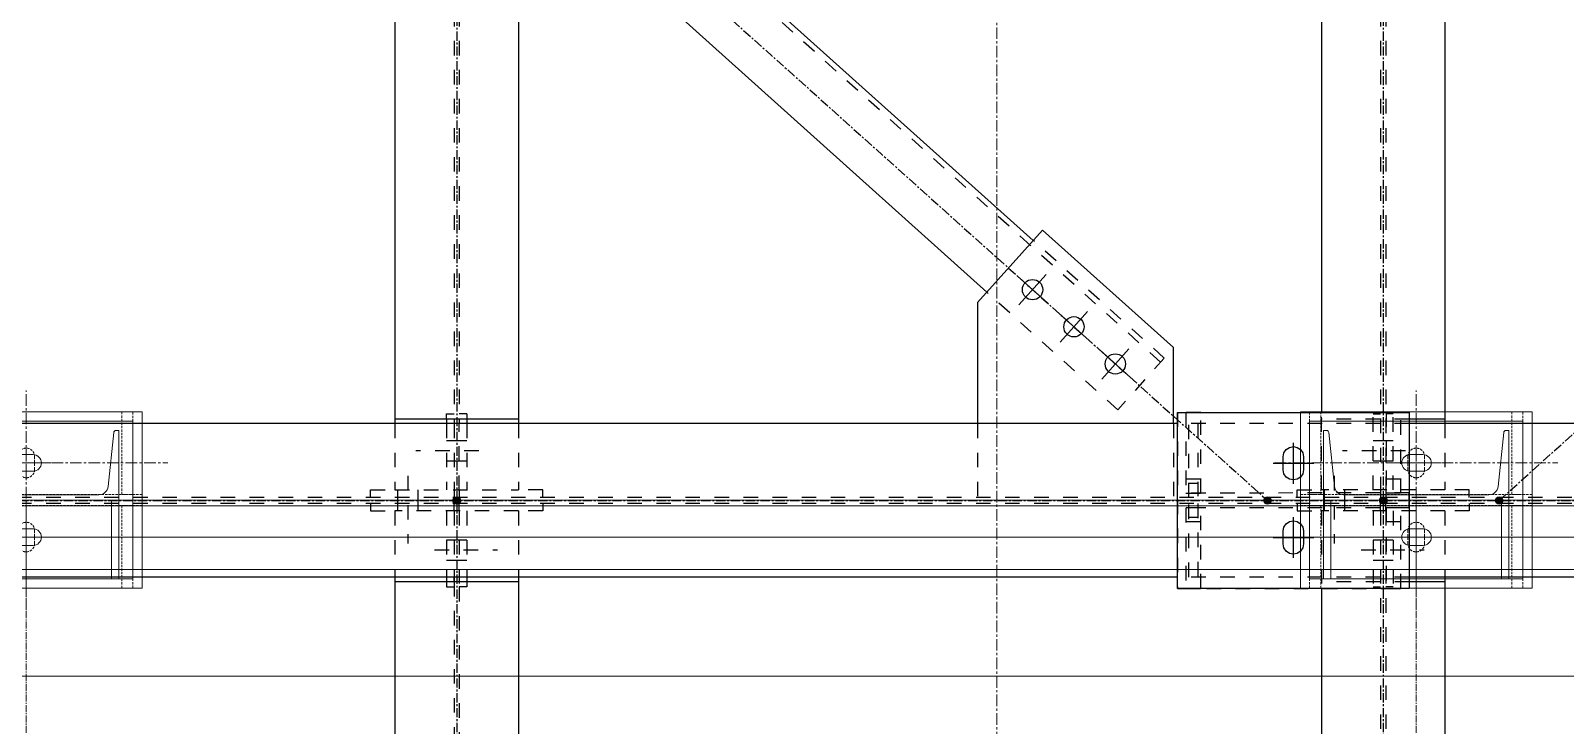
# Model space of a CAD drawing. Header units: inches. Extents: x 209270 to 234360, y -180214 to -150194.
# Drawn here: x 225919 to 227575, y -160517 to -159767 of the extents above; entities that cross this region are included whole.
import ezdxf

# ---------------------------------------------------------------- set-up
doc = ezdxf.new("R2010")
doc.units = ezdxf.units.IN
doc.header["$LTSCALE"] = 10
doc.header["$MEASUREMENT"] = 0
for name, pattern in [('CENTER', [2, 1.25, -0.25, 0.25, -0.25]), ('CENTER2', [1.125, 0.75, -0.125, 0.125, -0.125]), ('DXK_LINE_DOT2', [3.9198, 1.9599, -1.9599]), ('HIDDEN', [0.375, 0.25, -0.125])]:
    doc.linetypes.add(name, pattern=pattern)
doc.layers.get('0').update_dxf_attribs({"color": 1})
for name, color, linetype in [('_BLUE_0', 5, 'Continuous'), ('_BLUE_1', 5, 'Continuous'), ('_BLUE_2', 5, 'Continuous'), ('_BLUE_4', 5, 'Continuous')]:
    doc.layers.add(name, color=color, linetype=linetype)
for name, color, linetype, lineweight in [('Belt', 1, 'Continuous', 9), ('CEN', 1, 'CENTER', 9), ('CENETR LINE', 1, 'CENTER2', 9), ('DIM', 1, 'Continuous', 13), ('HIDDEN', 1, 'HIDDEN', 9), ('MAIN OBJECT', 1, 'Continuous', 18), ('OBJECT', 1, 'Continuous', 18), ('STR25', 1, 'Continuous', 5)]:
    doc.layers.add(name, color=color, linetype=linetype, lineweight=lineweight)

# ---------------------------------------------------------------- blocks, each defined once
blk = doc.blocks.new('A$Cb40ec30b')
at = {"layer": 'CEN'}
for p, q in [((0, 15.8), (0, 64.2)), ((-26.3, 40), (26.3, 40)), ((0, -59), (0, -21)), ((-25.5, -40), (26.5, -40))]:
    blk.add_line(p, q, dxfattribs=at)
at = {"layer": 'HIDDEN'}
for points in [[(-103, 6), (-115, 6), (-115, 95), (-103, 95)], [(103, 6), (115, 6), (115, 95), (103, 95)], [(125, 6), (125, -6), (-125, -6), (-125, 6)], [(-103, -6), (-115, -6), (-115, -95), (-103, -95)], [(103, -6), (115, -6), (115, -95), (103, -95)]]:
    blk.add_lwpolyline(points, close=True, dxfattribs=at)
at = {"layer": 'HIDDEN', "elevation": 149686677196.4}
for points in [[(9, 47), (9, 33, -1), (-9, 33), (-9, 47, -1)], [(9, -33), (9, -47, -1), (-9, -47), (-9, -33, -1)]]:
    blk.add_lwpolyline(points, format="xyb", close=True, dxfattribs=at)
at = {"layer": 'STR25', "ltscale": 0.2}
blk.add_lwpolyline([(-125, 95), (125, 95), (125, -95), (-125, -95)], close=True, dxfattribs=at)
blk = doc.blocks.new('A$Cfd238a5e')
at = {"layer": 'CEN'}
for p, q in [((0, 118.3), (0, -118.3)), ((-152.8, 0), (152.8, 0)), ((-152.8, -40), (152.8, -40))]:
    blk.add_line(p, q, dxfattribs=at)
at = {"layer": 'MAIN OBJECT', "ltscale": 0.2, "elevation": 149686677196.4}
for points in [[(7.3, 31), (-6.7, 31, -1), (-6.7, 49), (7.3, 49, -1)], [(7.3, -31), (-6.7, -31, 1), (-6.7, -49), (7.3, -49, 1)]]:
    blk.add_lwpolyline(points, format="xyb", close=True, dxfattribs=at)
at = {"layer": 'OBJECT'}
for points in [[(-115, -85), (115, -85), (115, 85), (-115, 85)], [(-100, 85), (-92, 85), (-92, 0), (-100, 0)], [(100, 85), (92, 85), (92, 0), (100, 0)]]:
    blk.add_lwpolyline(points, close=True, dxfattribs=at)
blk.add_lwpolyline([(-94.4, -72.9, -0.383864), (-96.8, -75), (-100, -75), (-100, 0), (100, 0), (100, -75), (96.8, -75, -0.383864), (94.4, -72.9), (88.3, -14.7, 0.383864), (78.4, -5.7), (-78.4, -5.7, 0.383864), (-88.3, -14.7)], format="xyb", close=True, dxfattribs=at)
at = {"layer": 'DIM'}
blk.add_blockref('A$Cb40ec30b', (0, 0), dxfattribs=at)
blk = doc.blocks.new('A$C2698bf6b')
at = {"layer": 'CENETR LINE'}
blk.add_line((0, -1290), (0, 1290), dxfattribs=at)
at = {"layer": 'DIM', "xscale": -1, "rotation": 180}
blk.add_blockref('A$Cfd238a5e', (0, 1290), dxfattribs=at)
blk = doc.blocks.new('A$C1f4f58bd')
at = {"layer": 'CEN'}
blk.add_lwpolyline([(1100, 2200), (5000, 2200), (5000, -2700), (1100, -2700)], close=True, dxfattribs=at)
blk = doc.blocks.new('MECH_DRAWING')
at = {"layer": 'Belt'}
blk.add_line((232515.7, -160463.7, 0), (219599.9, -160463.7, 0), dxfattribs=at)
at = {"layer": 'CEN'}
for p, q in [((220972.4, -160313.7), (228896, -160313.7)), ((232515.4, -160313.7), (221148.1, -160313.7))]:
    blk.add_line(p, q, dxfattribs=at)
at = {"layer": 'HIDDEN'}
for p, q in [((220972.4, -160279.8, 8793052905.5), (228896, -160279.8, 8793052905.5)), ((232515.4, -160279.8, 7050750846.7), (221148.1, -160279.8, 7050750846.7))]:
    blk.add_line(p, q, dxfattribs=at)
at = {"layer": 'MAIN OBJECT'}
for p, q in [((220972.4, -160273.7), (228896, -160273.7)), ((232515.4, -160273.7), (221148.1, -160273.7)), ((220972.4, -160348.7), (228896, -160348.7)), ((232515.5, -160348.7), (221148.1, -160348.7))]:
    blk.add_line(p, q, dxfattribs=at)
at = {"layer": 'DIM'}
for name, p in [('A$C1f4f58bd', (221961.9, -161563.7, -450449365.8)), ('A$C2698bf6b', (225914.5, -161563.7, 8206523580.7)), ('A$C2698bf6b', (227414.5, -161563.7, 17003419418.5))]:
    blk.add_blockref(name, p, dxfattribs=at)
blk = doc.blocks.new('Part-116860372-115342 - 114867')
at = {"layer": '_BLUE_1', "linetype": 'DXK_LINE_DOT2'}
for p, q in [((21334.5, 18804.1), (21334.5, 18794.1)), ((21447, 18794.1), (21447, 18804.1)), ((21334.5, 18794.1), (21367.3, 18794.1)), ((21437, 18794.1), (21437, 18704.8)), ((21437, 18698.5), (21437, 18691.6)), ((21447, 18698.5), (21447, 18704.8)), ((21437, 18691.6), (21447, 18691.6))]:
    blk.add_line(p, q, dxfattribs=at)
at = {"layer": '_BLUE_2', "linetype": 'Continuous'}
blk.add_line((21437, 18704.8), (21437, 18698.5), dxfattribs=at)
blk = doc.blocks.new('Part-116860372-115346 - 114867')
at = {"layer": '_BLUE_1', "linetype": 'DXK_LINE_DOT2'}
for p, q in [((22584.5, 18804.1), (22584.5, 18794.1)), ((22697, 18794.1), (22697, 18804.1)), ((22584.5, 18794.1), (22617.3, 18794.1)), ((22687, 18794.1), (22687, 18691.6)), ((22687, 18691.6), (22697, 18691.6))]:
    blk.add_line(p, q, dxfattribs=at)
blk = doc.blocks.new('Bolt-116860372-115380 - 114867')
at = {"layer": '_BLUE_1', "linetype": 'DXK_LINE_DOT2'}
for p, q in [((21384.5, 18841.3), (21384.5, 18750.1)), ((21370.8, 18822.5), (21370.8, 18812.5)), ((21398.3, 18822.5), (21398.3, 18812.5)), ((21370.8, 18812.5), (21370.8, 18804.1)), ((21370.8, 18804.1), (21370.8, 18794.1)), ((21398.3, 18812.5), (21398.3, 18804.1)), ((21398.3, 18804.1), (21398.3, 18794.1))]:
    blk.add_line(p, q, dxfattribs=at)
blk = doc.blocks.new('Part-116860372-115350 - 114867')
at = {"layer": '_BLUE_1', "linetype": 'DXK_LINE_DOT2'}
for p, q in [((21464.1, 18925), (21454.1, 18925)), ((21464.1, 18925), (21464.1, 18918.1)), ((21454.1, 18918.1), (21454.1, 18911.9)), ((21464.1, 18911.9), (21464.1, 18822.5)), ((21454.1, 18822.5), (21454.1, 18812.5)), ((21566.6, 18822.5), (21533.8, 18822.5)), ((21566.6, 18812.5), (21566.6, 18822.5))]:
    blk.add_line(p, q, dxfattribs=at)
at = {"layer": '_BLUE_2', "linetype": 'Continuous'}
blk.add_line((21464.1, 18918.1), (21464.1, 18911.9), dxfattribs=at)
blk = doc.blocks.new('Part-116860372-115354 - 114867')
at = {"layer": '_BLUE_1', "linetype": 'DXK_LINE_DOT2'}
for p, q in [((22714.1, 18925), (22704.1, 18925)), ((22714.1, 18822.5), (22714.1, 18925)), ((22704.1, 18822.5), (22704.1, 18812.5)), ((22816.6, 18822.5), (22783.8, 18822.5)), ((22816.6, 18812.5), (22816.6, 18822.5))]:
    blk.add_line(p, q, dxfattribs=at)
blk = doc.blocks.new('Part-116860372-116672 - 114867')
at = {"layer": '_BLUE_2', "linetype": 'Continuous'}
for p, q in [((22423, 18689.6), (22423, 18927.1)), ((22423, 18927.1), (22735.5, 18927.1)), ((22735.5, 18927.1), (22735.6, 18689.6)), ((22735.6, 18689.6), (22423, 18689.6))]:
    blk.add_line(p, q, dxfattribs=at)
blk = doc.blocks.new('Part-116860372-116695 - 114867')
at = {"layer": '_BLUE_1', "linetype": 'DXK_LINE_DOT2'}
for p, q in [((22438.1, 18704.8), (22438.1, 18804.1)), ((22450.6, 18804.1), (22450.6, 18704.8)), ((22450.6, 18785.4), (22438.1, 18785.4))]:
    blk.add_line(p, q, dxfattribs=at)
blk = doc.blocks.new('Part-116860372-115000 - 114867')
at = {"layer": '_BLUE_4', "linetype": 'Continuous'}
blk.add_hatch(color=256, dxfattribs=at).paths.add_polyline_path([(21450.6, 18803.3, -1), (21450.6, 18813.3, -1)])
at = {"layer": '_BLUE_1', "linetype": 'DXK_LINE_DOT2'}
for p, q in [((21447, 21231.3), (21447, 18918.1)), ((21454.1, 21231.3), (21454.1, 18918.1)), ((21367.3, 18911.9), (21367.3, 18822.5)), ((21447, 18911.9), (21447, 18822.5)), ((21454.1, 18822.5), (21454.1, 18911.9)), ((21533.8, 18911.9), (21533.8, 18822.5)), ((21367.3, 18822.5), (21533.8, 18822.5))]:
    blk.add_line(p, q, dxfattribs=at)
at = {"layer": '_BLUE_2', "linetype": 'Continuous'}
for p, q in [((21367.3, 21231.3), (21367.3, 18911.9)), ((21533.8, 21231.3), (21533.8, 18911.9)), ((21533.8, 18918.1), (21367.3, 18918.1)), ((21447, 18918.1), (21447, 18911.9)), ((21454.1, 18918.1), (21454.1, 18911.9))]:
    blk.add_line(p, q, dxfattribs=at)
at = {"layer": '_BLUE_4', "linetype": 'CENTER'}
blk.add_line((21450.6, 21320.8), (21450.6, 18808.3), dxfattribs=at)
at = {"layer": '_BLUE_4', "linetype": 'Continuous'}
blk.add_circle((21450.6, 18808.3), 5, dxfattribs=at)
blk = doc.blocks.new('Part-116860372-115001 - 114867')
at = {"layer": '_BLUE_4', "linetype": 'Continuous'}
blk.add_hatch(color=256, dxfattribs=at).paths.add_polyline_path([(22700.6, 18803.3, -1), (22700.6, 18813.3, -1)])
at = {"layer": '_BLUE_1', "linetype": 'DXK_LINE_DOT2'}
for p, q in [((22697, 21231.3), (22697, 18822.5)), ((22704.1, 21231.3), (22704.1, 18822.5)), ((22617.3, 18822.5), (22617.3, 18927.1)), ((22735.5, 18918.1), (22617.3, 18918.1)), ((22783.8, 18911.9), (22783.8, 18822.5)), ((22783.8, 18822.5), (22617.3, 18822.5))]:
    blk.add_line(p, q, dxfattribs=at)
at = {"layer": '_BLUE_2', "linetype": 'Continuous'}
for p, q in [((22617.3, 21231.3), (22617.3, 18927.1)), ((22783.8, 21231.3), (22783.8, 18911.9)), ((22783.8, 18918.1), (22735.5, 18918.1))]:
    blk.add_line(p, q, dxfattribs=at)
at = {"layer": '_BLUE_4', "linetype": 'CENTER'}
blk.add_line((22700.6, 21320.8), (22700.6, 18808.3), dxfattribs=at)
at = {"layer": '_BLUE_4', "linetype": 'Continuous'}
blk.add_circle((22700.6, 18808.3), 5, dxfattribs=at)
blk = doc.blocks.new('Part-116860372-115002 - 114867')
at = {"layer": '_BLUE_4', "linetype": 'Continuous'}
blk.add_hatch(color=256, dxfattribs=at).paths.add_polyline_path([(22700.6, 18803.3, -1), (22700.6, 18813.3, -1)])
at = {"layer": '_BLUE_1', "linetype": 'DXK_LINE_DOT2'}
for p, q in [((22783.8, 18794.1), (22617.3, 18794.1)), ((22617.3, 18794.1), (22617.3, 18689.6)), ((22697, 18794.1), (22697, 15597.5)), ((22704.1, 18794.1), (22704.1, 15597.5)), ((22783.8, 18794.1), (22783.8, 18704.8)), ((22735.6, 18698.5), (22617.3, 18698.5))]:
    blk.add_line(p, q, dxfattribs=at)
at = {"layer": '_BLUE_2', "linetype": 'Continuous'}
for p, q in [((22783.8, 18698.5), (22735.6, 18698.5)), ((22783.8, 18704.8), (22783.8, 15686.9)), ((22617.3, 18689.6), (22617.3, 15702.1))]:
    blk.add_line(p, q, dxfattribs=at)
at = {"layer": '_BLUE_4', "linetype": 'CENTER'}
blk.add_line((22700.6, 18808.3), (22700.6, 15583.3), dxfattribs=at)
at = {"layer": '_BLUE_4', "linetype": 'Continuous'}
blk.add_circle((22700.6, 18808.3), 5, dxfattribs=at)
blk = doc.blocks.new('Part-116860372-115003 - 114867')
at = {"layer": '_BLUE_4', "linetype": 'Continuous'}
blk.add_hatch(color=256, dxfattribs=at).paths.add_polyline_path([(21450.6, 18803.3, -1), (21450.6, 18813.3, -1)])
at = {"layer": '_BLUE_1', "linetype": 'DXK_LINE_DOT2'}
for p, q in [((21533.8, 18794.1), (21367.3, 18794.1)), ((21367.3, 18794.1), (21367.3, 18704.8)), ((21447, 18794.1), (21447, 18704.8)), ((21454.1, 18794.1), (21454.1, 18691.6)), ((21533.8, 18794.1), (21533.8, 18704.8)), ((21447, 18698.5), (21447, 15693.1)), ((21454.1, 18691.6), (21454.1, 15693.1))]:
    blk.add_line(p, q, dxfattribs=at)
at = {"layer": '_BLUE_2', "linetype": 'Continuous'}
for p, q in [((21367.3, 18704.8), (21367.3, 15686.9)), ((21533.8, 18698.5), (21367.3, 18698.5)), ((21447, 18704.8), (21447, 18698.5)), ((21454.1, 18704.8), (21454.1, 18698.5)), ((21533.8, 18704.8), (21533.8, 15686.9))]:
    blk.add_line(p, q, dxfattribs=at)
at = {"layer": '_BLUE_4', "linetype": 'CENTER'}
blk.add_line((21450.6, 18808.3), (21450.6, 15583.3), dxfattribs=at)
at = {"layer": '_BLUE_4', "linetype": 'Continuous'}
blk.add_circle((21450.6, 18808.3), 5, dxfattribs=at)
blk = doc.blocks.new('Part-116860372-115004 - 114867')
at = {"layer": '_BLUE_1', "linetype": 'DXK_LINE_DOT2'}
for p, q in [((22735.5, 18911.9), (22423, 18911.9)), ((23934.7, 18812.5), (20363.1, 18812.5)), ((23934.7, 18804.1), (20363.1, 18804.1)), ((22735.5, 18704.8), (22423, 18704.8))]:
    blk.add_line(p, q, dxfattribs=at)
at = {"layer": '_BLUE_2', "linetype": 'Continuous'}
for p, q in [((22423, 18911.9), (20860.5, 18911.9)), ((23794.3, 18911.9), (22735.5, 18911.9)), ((22423, 18704.8), (20860.5, 18704.8)), ((23794.3, 18704.8), (22735.5, 18704.8))]:
    blk.add_line(p, q, dxfattribs=at)
at = {"layer": '_BLUE_4', "linetype": 'CENTER'}
blk.add_line((20200.6, 18808.3), (23950.6, 18808.3), dxfattribs=at)
blk = doc.blocks.new('Part-116860372-115080 - 114867')
at = {"layer": '_BLUE_4', "linetype": 'Continuous'}
for points in [[(21450.6, 19784.6, -1), (21450.6, 19794.6, -1)], [(22544.3, 18803.3, -1), (22544.3, 18813.3, -1)]]:
    blk.add_hatch(color=256, dxfattribs=at).paths.add_polyline_path(points)
at = {"layer": '_BLUE_1', "linetype": 'DXK_LINE_DOT2'}
for p, q in [((21615.2, 19709.1), (21552.6, 19639.3)), ((21615.2, 19709.1), (21792, 19550.5)), ((22400.1, 18994.9), (21610.2, 19703.5)), ((21729.4, 19480.7), (21552.6, 19639.3)), ((22405.1, 19000.4), (22228.3, 19159)), ((22342.5, 18930.6), (22165.7, 19089.2)), ((22405.1, 19000.4), (22342.5, 18930.6))]:
    blk.add_line(p, q, dxfattribs=at)
at = {"layer": '_BLUE_2', "linetype": 'Continuous'}
for p, q in [((22228.3, 19159), (21792, 19550.5)), ((22165.7, 19089.2), (21729.4, 19480.7))]:
    blk.add_line(p, q, dxfattribs=at)
at = {"layer": '_BLUE_4', "linetype": 'CENTER'}
blk.add_line((21450.6, 19789.6), (22544.3, 18808.3), dxfattribs=at)
at = {"layer": '_BLUE_4', "linetype": 'Continuous'}
for centre in [(21450.6, 19789.6), (22544.3, 18808.3)]:
    blk.add_circle(centre, 5, dxfattribs=at)
blk = doc.blocks.new('Part-116860372-115081 - 114867')
at = {"layer": '_BLUE_4', "linetype": 'Continuous'}
for points in [[(21450.6, 19784.6, -1), (21450.6, 19794.6, -1)], [(20200.6, 19222.1, -1), (20200.6, 19232.1, -1)]]:
    blk.add_hatch(color=256, dxfattribs=at).paths.add_polyline_path(points)
at = {"layer": '_BLUE_1', "linetype": 'DXK_LINE_DOT2'}
for p, q in [((21313.2, 19774.4), (20378.7, 19353.8)), ((21310.1, 19781.2), (21093.5, 19683.7)), ((21310.1, 19781.2), (21348.6, 19695.7)), ((21348.6, 19695.7), (21132, 19598.3)), ((20375.6, 19360.7), (20592.2, 19458.1)), ((20414, 19275.2), (20375.6, 19360.7)), ((20630.6, 19372.6), (20414, 19275.2))]:
    blk.add_line(p, q, dxfattribs=at)
at = {"layer": '_BLUE_2', "linetype": 'Continuous'}
for p, q in [((21093.5, 19683.7), (20592.2, 19458.1)), ((21132, 19598.3), (20630.6, 19372.6))]:
    blk.add_line(p, q, dxfattribs=at)
at = {"layer": '_BLUE_4', "linetype": 'CENTER'}
blk.add_line((20200.6, 19227.1), (21450.6, 19789.6), dxfattribs=at)
at = {"layer": '_BLUE_4', "linetype": 'Continuous'}
for centre in [(21450.6, 19789.6), (20200.6, 19227.1)]:
    blk.add_circle(centre, 5, dxfattribs=at)
blk = doc.blocks.new('Part-116860372-115110 - 114867')
at = {"layer": '_BLUE_4', "linetype": 'Continuous'}
for points in [[(23950.6, 19784.6, -1), (23950.6, 19794.6, -1)], [(22856.8, 18803.3, -1), (22856.8, 18813.3, -1)]]:
    blk.add_hatch(color=256, dxfattribs=at).paths.add_polyline_path(points)
at = {"layer": '_BLUE_1', "linetype": 'DXK_LINE_DOT2'}
for p, q in [((23740.3, 19671.5), (22999.6, 19006.9)), ((23733.6, 19678.9), (23501, 19470.2)), ((23733.6, 19678.9), (23808.8, 19595.2)), ((23808.8, 19595.2), (23576.2, 19386.5)), ((22992.9, 19014.4), (23225.5, 19223.1)), ((23300.6, 19139.3), (23068, 18930.6)), ((23068, 18930.6), (22992.9, 19014.4))]:
    blk.add_line(p, q, dxfattribs=at)
at = {"layer": '_BLUE_2', "linetype": 'Continuous'}
for p, q in [((23501, 19470.2), (23225.5, 19223.1)), ((23576.2, 19386.5), (23300.6, 19139.3))]:
    blk.add_line(p, q, dxfattribs=at)
at = {"layer": '_BLUE_4', "linetype": 'CENTER'}
blk.add_line((22856.8, 18808.3), (23950.6, 19789.6), dxfattribs=at)
at = {"layer": '_BLUE_4', "linetype": 'Continuous'}
for centre in [(23950.6, 19789.6), (22856.8, 18808.3)]:
    blk.add_circle(centre, 5, dxfattribs=at)
blk = doc.blocks.new('Part-116860372-116671 - 114867')
at = {"layer": '_BLUE_1', "linetype": 'DXK_LINE_DOT2'}
for p, q in [((22735.5, 18818.4), (22423, 18818.3)), ((22423, 18798.3), (22423, 18818.3)), ((22735.5, 18798.4), (22735.5, 18818.4)), ((22735.5, 18798.4), (22423, 18798.3))]:
    blk.add_line(p, q, dxfattribs=at)
blk = doc.blocks.new('Part-116860372-116673 - 114867')
at = {"layer": '_BLUE_1', "linetype": 'DXK_LINE_DOT2'}
for p, q in [((22434.3, 18927.1), (22434.3, 18818.3)), ((22454.3, 18927.1), (22434.3, 18927.1)), ((22454.3, 18818.3), (22454.3, 18927.1)), ((22454.3, 18837.1), (22434.3, 18837.1)), ((22434.3, 18818.3), (22454.3, 18818.3))]:
    blk.add_line(p, q, dxfattribs=at)
blk = doc.blocks.new('Part-116860372-115341 - 114867')
at = {"layer": '_BLUE_1', "linetype": 'DXK_LINE_DOT2'}
for p, q in [((21454.1, 18794.1), (21454.1, 18804.1)), ((21566.6, 18804.1), (21566.6, 18794.1)), ((21464.1, 18794.1), (21464.1, 18704.8)), ((21566.6, 18794.1), (21533.8, 18794.1)), ((21464.1, 18698.5), (21464.1, 18691.6)), ((21464.1, 18691.6), (21454.1, 18691.6))]:
    blk.add_line(p, q, dxfattribs=at)
at = {"layer": '_BLUE_2', "linetype": 'Continuous'}
blk.add_line((21464.1, 18704.8), (21464.1, 18698.5), dxfattribs=at)
blk = doc.blocks.new('Bolt-116860372-115343 - 114867')
at = {"layer": '_BLUE_1', "linetype": 'DXK_LINE_DOT2'}
for p, q in [((21420.8, 18741.6), (21505.8, 18741.6)), ((21437, 18755.4), (21447, 18755.4)), ((21447, 18755.4), (21454.1, 18755.4)), ((21454.1, 18755.4), (21464.1, 18755.4)), ((21437, 18727.9), (21447, 18727.9)), ((21447, 18727.9), (21454.1, 18727.9)), ((21454.1, 18727.9), (21464.1, 18727.9))]:
    blk.add_line(p, q, dxfattribs=at)
blk = doc.blocks.new('Part-116860372-115345 - 114867')
at = {"layer": '_BLUE_1', "linetype": 'DXK_LINE_DOT2'}
for p, q in [((22704.1, 18794.1), (22704.1, 18804.1)), ((22816.6, 18804.1), (22816.6, 18794.1)), ((22714.1, 18794.1), (22714.1, 18691.6)), ((22816.6, 18794.1), (22783.8, 18794.1)), ((22714.1, 18691.6), (22704.1, 18691.6))]:
    blk.add_line(p, q, dxfattribs=at)
blk = doc.blocks.new('Bolt-116860372-115347 - 114867')
at = {"layer": '_BLUE_1', "linetype": 'DXK_LINE_DOT2'}
for p, q in [((22670.8, 18741.6), (22755.8, 18741.6)), ((22687, 18755.4), (22697, 18755.4)), ((22697, 18755.4), (22704.1, 18755.4)), ((22704.1, 18755.4), (22714.1, 18755.4)), ((22687, 18727.9), (22697, 18727.9)), ((22697, 18727.9), (22704.1, 18727.9)), ((22704.1, 18727.9), (22714.1, 18727.9))]:
    blk.add_line(p, q, dxfattribs=at)
blk = doc.blocks.new('Part-116860372-115349 - 114867')
at = {"layer": '_BLUE_1', "linetype": 'DXK_LINE_DOT2'}
for p, q in [((21437, 18918.1), (21437, 18925)), ((21437, 18925), (21447, 18925)), ((21437, 18911.9), (21437, 18822.5)), ((21447, 18918.1), (21447, 18911.9)), ((21334.5, 18812.5), (21334.5, 18822.5)), ((21334.5, 18822.5), (21367.3, 18822.5)), ((21447, 18822.5), (21447, 18812.5))]:
    blk.add_line(p, q, dxfattribs=at)
at = {"layer": '_BLUE_2', "linetype": 'Continuous'}
blk.add_line((21437, 18918.1), (21437, 18911.9), dxfattribs=at)
blk = doc.blocks.new('Bolt-116860372-115351 - 114867')
at = {"layer": '_BLUE_1', "linetype": 'DXK_LINE_DOT2'}
for p, q in [((21447, 18888.8), (21437, 18888.8)), ((21454.1, 18888.8), (21447, 18888.8)), ((21464.1, 18888.8), (21454.1, 18888.8)), ((21480.4, 18875), (21395.4, 18875)), ((21447, 18861.3), (21437, 18861.3)), ((21454.1, 18861.3), (21447, 18861.3)), ((21464.1, 18861.3), (21454.1, 18861.3))]:
    blk.add_line(p, q, dxfattribs=at)
blk = doc.blocks.new('Part-116860372-115353 - 114867')
at = {"layer": '_BLUE_1', "linetype": 'DXK_LINE_DOT2'}
for p, q in [((22687, 18822.5), (22687, 18925)), ((22687, 18925), (22697, 18925)), ((22584.5, 18812.5), (22584.5, 18822.5)), ((22584.5, 18822.5), (22617.3, 18822.5)), ((22697, 18822.5), (22697, 18812.5))]:
    blk.add_line(p, q, dxfattribs=at)
blk = doc.blocks.new('Bolt-116860372-115355 - 114867')
at = {"layer": '_BLUE_1', "linetype": 'DXK_LINE_DOT2'}
for p, q in [((22697, 18888.8), (22687, 18888.8)), ((22704.1, 18888.8), (22697, 18888.8)), ((22714.1, 18888.8), (22704.1, 18888.8)), ((22730.4, 18875), (22645.4, 18875)), ((22697, 18861.3), (22687, 18861.3)), ((22704.1, 18861.3), (22697, 18861.3)), ((22714.1, 18861.3), (22704.1, 18861.3))]:
    blk.add_line(p, q, dxfattribs=at)
blk = doc.blocks.new('Bolt-116860372-115381 - 114867')
at = {"layer": '_BLUE_1', "linetype": 'DXK_LINE_DOT2'}
for p, q in [((22634.5, 18841.3), (22634.5, 18750.1)), ((22620.8, 18822.5), (22620.8, 18812.5)), ((22648.3, 18822.5), (22648.3, 18812.5)), ((22620.8, 18812.5), (22620.8, 18804.1)), ((22620.8, 18804.1), (22620.8, 18794.1)), ((22648.3, 18812.5), (22648.3, 18804.1)), ((22648.3, 18804.1), (22648.3, 18794.1))]:
    blk.add_line(p, q, dxfattribs=at)
blk = doc.blocks.new('Part-116860372-116273 - 114867')
at = {"layer": '_BLUE_1', "linetype": 'DXK_LINE_DOT2'}
for p, q in [((22153.2, 18911.9), (22153.2, 18812.5)), ((22417.4, 18911.9), (22417.4, 18812.5))]:
    blk.add_line(p, q, dxfattribs=at)
at = {"layer": '_BLUE_2', "linetype": 'Continuous'}
for p, q in [((22240.8, 19173), (22153.2, 19075.3)), ((22417.4, 19014.5), (22240.8, 19173)), ((22153.2, 19075.3), (22153.2, 18911.9)), ((22417.4, 18911.9), (22417.4, 19014.5))]:
    blk.add_line(p, q, dxfattribs=at)
blk = doc.blocks.new('Bolt-116860372-116274 - 114867')
at = {"layer": '_BLUE_2', "linetype": 'Continuous'}
for p, q in [((22207, 19111), (22247.9, 19074.2)), ((22209.1, 19072.1), (22245.8, 19113.1)), ((22262.8, 19060.9), (22303.8, 19024.2)), ((22264.9, 19022), (22301.7, 19063)), ((22318.7, 19010.8), (22359.6, 18974.1)), ((22320.8, 18972), (22357.5, 19012.9))]:
    blk.add_line(p, q, dxfattribs=at)
for centre in [(22227.5, 19092.6), (22283.3, 19042.5), (22339.1, 18992.4)]:
    blk.add_circle(centre, 13.7, dxfattribs=at)
blk = doc.blocks.new('Part-116860372-116674 - 114867')
at = {"layer": '_BLUE_1', "linetype": 'DXK_LINE_DOT2'}
for p, q in [((22423, 18927.1), (22423, 18689.6)), ((22423, 18927.1), (22735.5, 18927.1)), ((22735.5, 18927.1), (22735.6, 18689.6)), ((22423, 18689.6), (22735.6, 18689.6))]:
    blk.add_line(p, q, dxfattribs=at)
blk = doc.blocks.new('Part-116860372-116675 - 114867')
at = {"layer": '_BLUE_1', "linetype": 'DXK_LINE_DOT2'}
for p, q in [((22454.3, 18798.3), (22434.3, 18798.3)), ((22434.3, 18798.3), (22434.3, 18689.6)), ((22454.3, 18689.6), (22454.3, 18798.3)), ((22454.3, 18779.6), (22434.3, 18779.6)), ((22434.3, 18689.6), (22454.3, 18689.6))]:
    blk.add_line(p, q, dxfattribs=at)
blk = doc.blocks.new('Part-116860372-116676 - 114867')
at = {"layer": '_BLUE_1', "linetype": 'DXK_LINE_DOT2'}
for p, q in [((22704.3, 18927.1), (22704.3, 18818.4)), ((22724.3, 18927.1), (22704.3, 18927.1)), ((22724.3, 18818.4), (22724.3, 18927.1)), ((22724.3, 18837.1), (22704.3, 18837.1)), ((22704.3, 18818.4), (22724.3, 18818.4))]:
    blk.add_line(p, q, dxfattribs=at)
blk = doc.blocks.new('Part-116860372-116677 - 114867')
at = {"layer": '_BLUE_1', "linetype": 'DXK_LINE_DOT2'}
for p, q in [((22724.3, 18798.4), (22704.3, 18798.4)), ((22704.3, 18798.4), (22704.3, 18689.6)), ((22724.3, 18689.6), (22724.3, 18798.4)), ((22724.3, 18779.6), (22704.3, 18779.6)), ((22704.3, 18689.6), (22724.3, 18689.6))]:
    blk.add_line(p, q, dxfattribs=at)
blk = doc.blocks.new('Bolt-116860372-116678 - 114867')
at = {"layer": '_BLUE_2', "linetype": 'Continuous'}
for p, q in [((22569.6, 18876.8), (22574, 18879.8)), ((22574, 18879.8), (22579.3, 18880.9)), ((22579.3, 18830.9), (22579.3, 18885.9)), ((22579.3, 18880.9), (22579.3, 18880.9)), ((22579.3, 18880.9), (22584.5, 18879.8)), ((22584.5, 18879.8), (22589, 18876.8)), ((22565.5, 18867.1), (22566.6, 18872.4)), ((22565.5, 18849.6), (22565.5, 18867.1)), ((22566.6, 18872.4), (22569.6, 18876.8)), ((22589, 18876.8), (22592, 18872.4)), ((22592, 18872.4), (22593, 18867.1)), ((22593, 18867.1), (22593, 18849.6)), ((22551.8, 18858.4), (22606.8, 18858.4)), ((22566.6, 18844.4), (22565.5, 18849.6)), ((22569.6, 18839.9), (22566.6, 18844.4)), ((22574, 18836.9), (22569.6, 18839.9)), ((22589, 18839.9), (22584.5, 18836.9)), ((22592, 18844.4), (22589, 18839.9)), ((22593, 18849.6), (22592, 18844.4)), ((22579.3, 18835.9), (22574, 18836.9)), ((22584.5, 18836.9), (22579.3, 18835.9)), ((22579.3, 18835.9), (22579.3, 18835.9)), ((22566.6, 18772.4), (22569.6, 18776.8)), ((22569.6, 18776.8), (22574, 18779.8)), ((22574, 18779.8), (22579.3, 18780.9)), ((22579.3, 18730.9), (22579.3, 18785.9)), ((22579.3, 18780.9), (22579.3, 18780.9)), ((22579.3, 18780.9), (22584.5, 18779.8)), ((22584.5, 18779.8), (22589, 18776.8)), ((22589, 18776.8), (22592, 18772.4)), ((22551.8, 18758.4), (22606.8, 18758.4)), ((22565.5, 18767.1), (22566.6, 18772.4)), ((22565.5, 18749.6), (22565.5, 18767.1)), ((22592, 18772.4), (22593, 18767.1)), ((22593, 18767.1), (22593, 18749.6)), ((22566.6, 18744.4), (22565.5, 18749.6)), ((22569.6, 18739.9), (22566.6, 18744.4)), ((22574, 18736.9), (22569.6, 18739.9)), ((22579.3, 18735.9), (22574, 18736.9)), ((22584.5, 18736.9), (22579.3, 18735.9)), ((22579.3, 18735.9), (22579.3, 18735.9)), ((22589, 18739.9), (22584.5, 18736.9)), ((22592, 18744.4), (22589, 18739.9)), ((22593, 18749.6), (22592, 18744.4))]:
    blk.add_line(p, q, dxfattribs=at)
blk = doc.blocks.new('Part-116860372-116694 - 114867')
at = {"layer": '_BLUE_1', "linetype": 'DXK_LINE_DOT2'}
for p, q in [((22438.1, 18812.5), (22438.1, 18911.9)), ((22450.6, 18911.9), (22450.6, 18812.5)), ((22450.6, 18831.3), (22438.1, 18831.3))]:
    blk.add_line(p, q, dxfattribs=at)
blk = doc.blocks.new('STR_DRAWING')
at = {"layer": '_BLUE_0', "xscale": 0.8, "yscale": 0.8, "zscale": 0.8}
for name in ['Part-116860372-115000 - 114867', 'Part-116860372-115001 - 114867', 'Part-116860372-115081 - 114867', 'Part-116860372-115080 - 114867', 'Part-116860372-115110 - 114867', 'Part-116860372-116273 - 114867', 'Bolt-116860372-116274 - 114867', 'Part-116860372-115004 - 114867', 'Part-116860372-115349 - 114867', 'Part-116860372-115350 - 114867', 'Part-116860372-116672 - 114867', 'Part-116860372-116674 - 114867', 'Part-116860372-116673 - 114867', 'Part-116860372-116694 - 114867', 'Part-116860372-115353 - 114867', 'Part-116860372-115354 - 114867', 'Part-116860372-116676 - 114867', 'Bolt-116860372-115351 - 114867', 'Bolt-116860372-116678 - 114867', 'Bolt-116860372-115355 - 114867', 'Bolt-116860372-115380 - 114867', 'Bolt-116860372-115381 - 114867', 'Part-116860372-115003 - 114867', 'Part-116860372-116671 - 114867', 'Part-116860372-115002 - 114867', 'Part-116860372-115342 - 114867', 'Part-116860372-115341 - 114867', 'Part-116860372-116675 - 114867', 'Part-116860372-116695 - 114867', 'Part-116860372-115346 - 114867', 'Part-116860372-115345 - 114867', 'Part-116860372-116677 - 114867', 'Bolt-116860372-115343 - 114867', 'Bolt-116860372-115347 - 114867']:
    blk.add_blockref(name, (971.5, 4264.2), dxfattribs=at)

msp = doc.modelspace()

# ---------------------------------------------------------------- block references
for name, p in [('MECH_DRAWING', (0, 0)), ('STR_DRAWING', (208247, -179585))]:
    msp.add_blockref(name, p)

doc.saveas('drawing.dxf')
